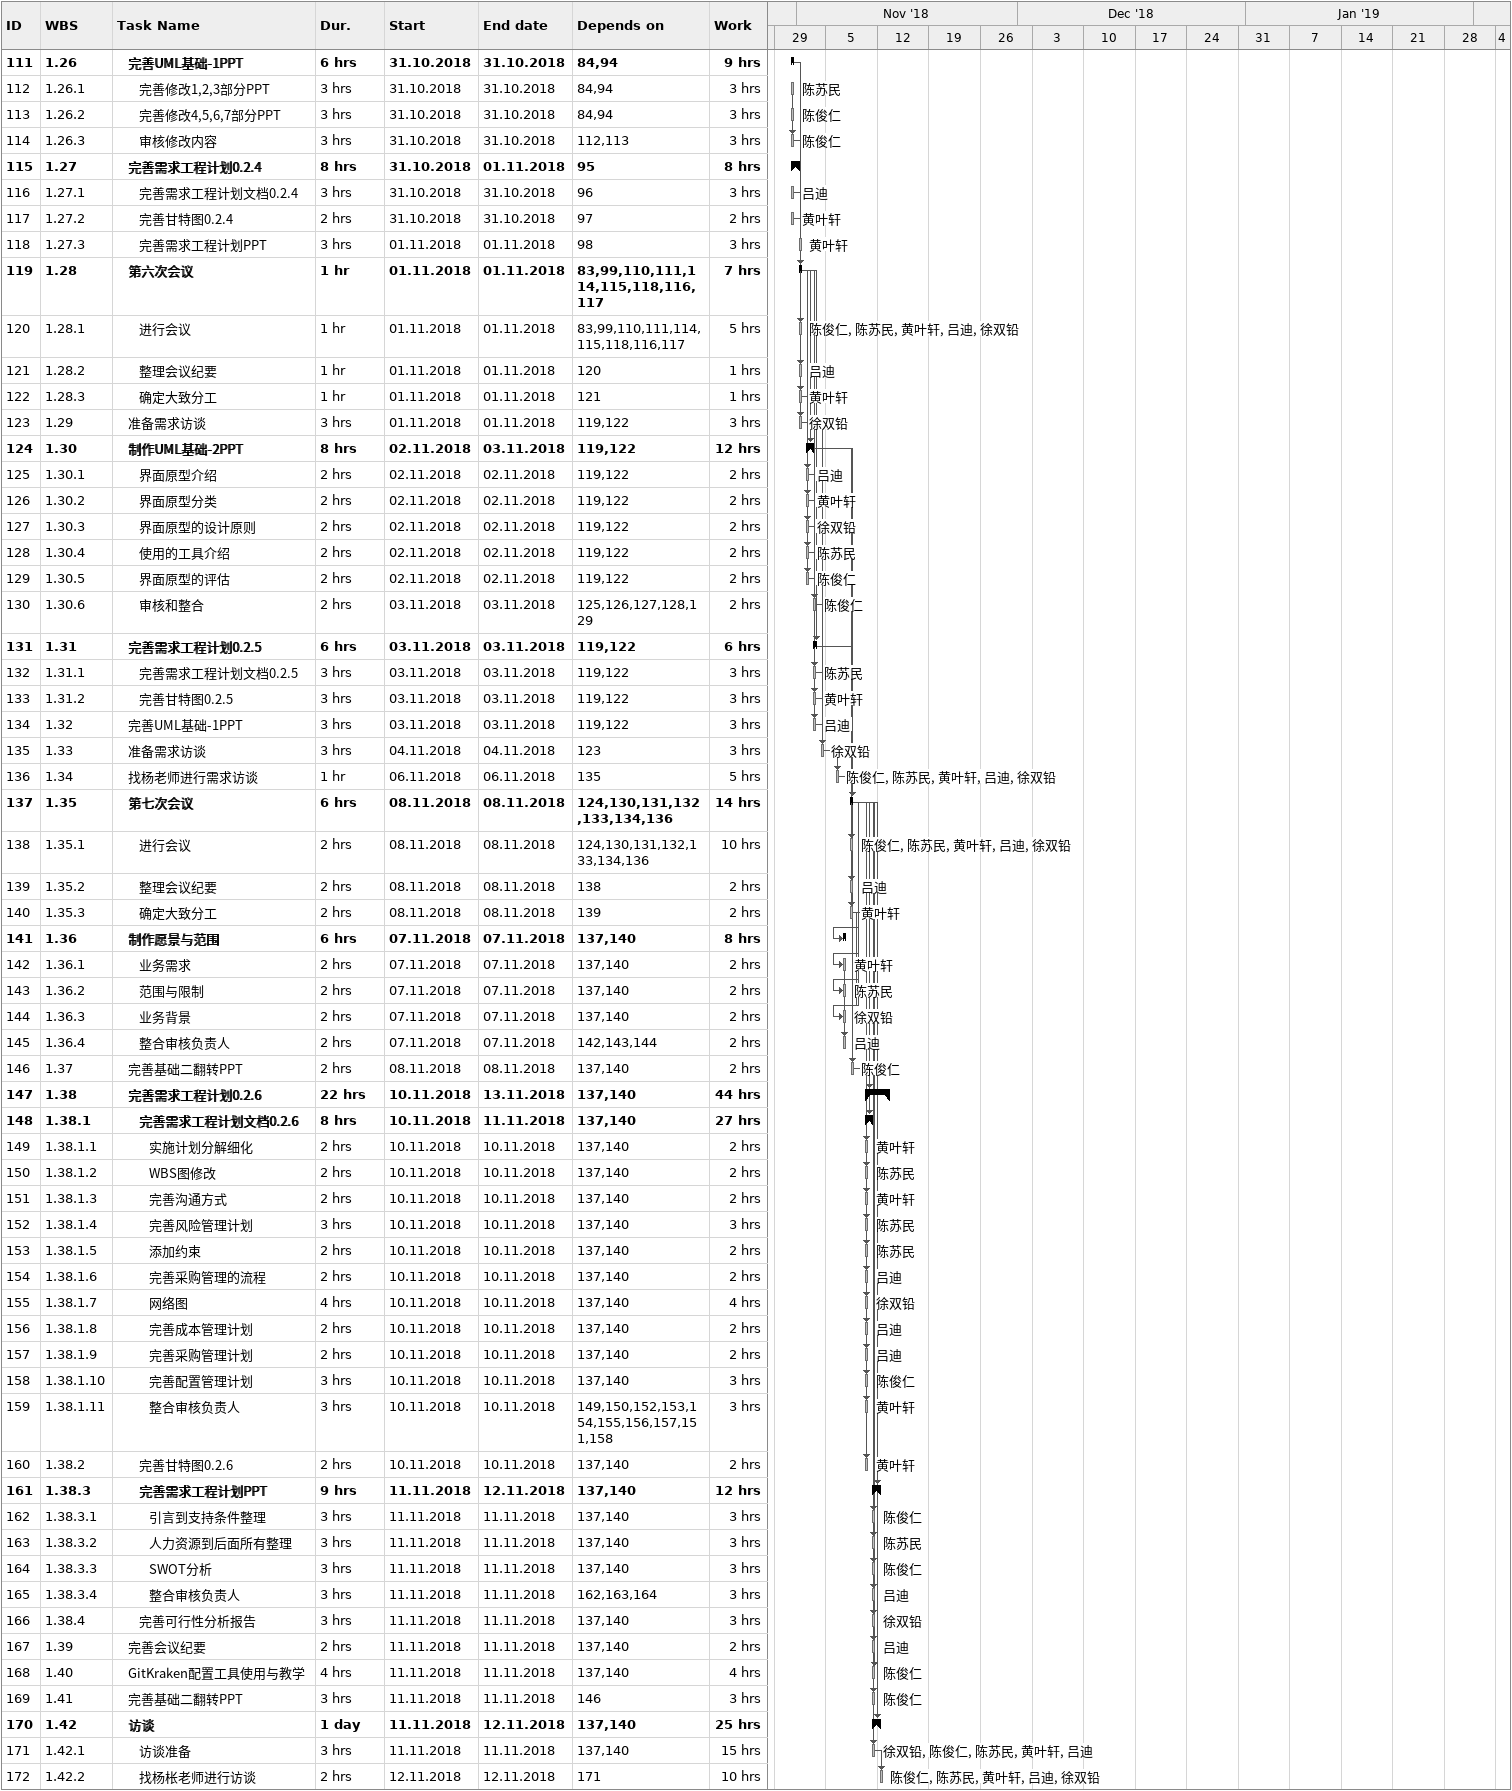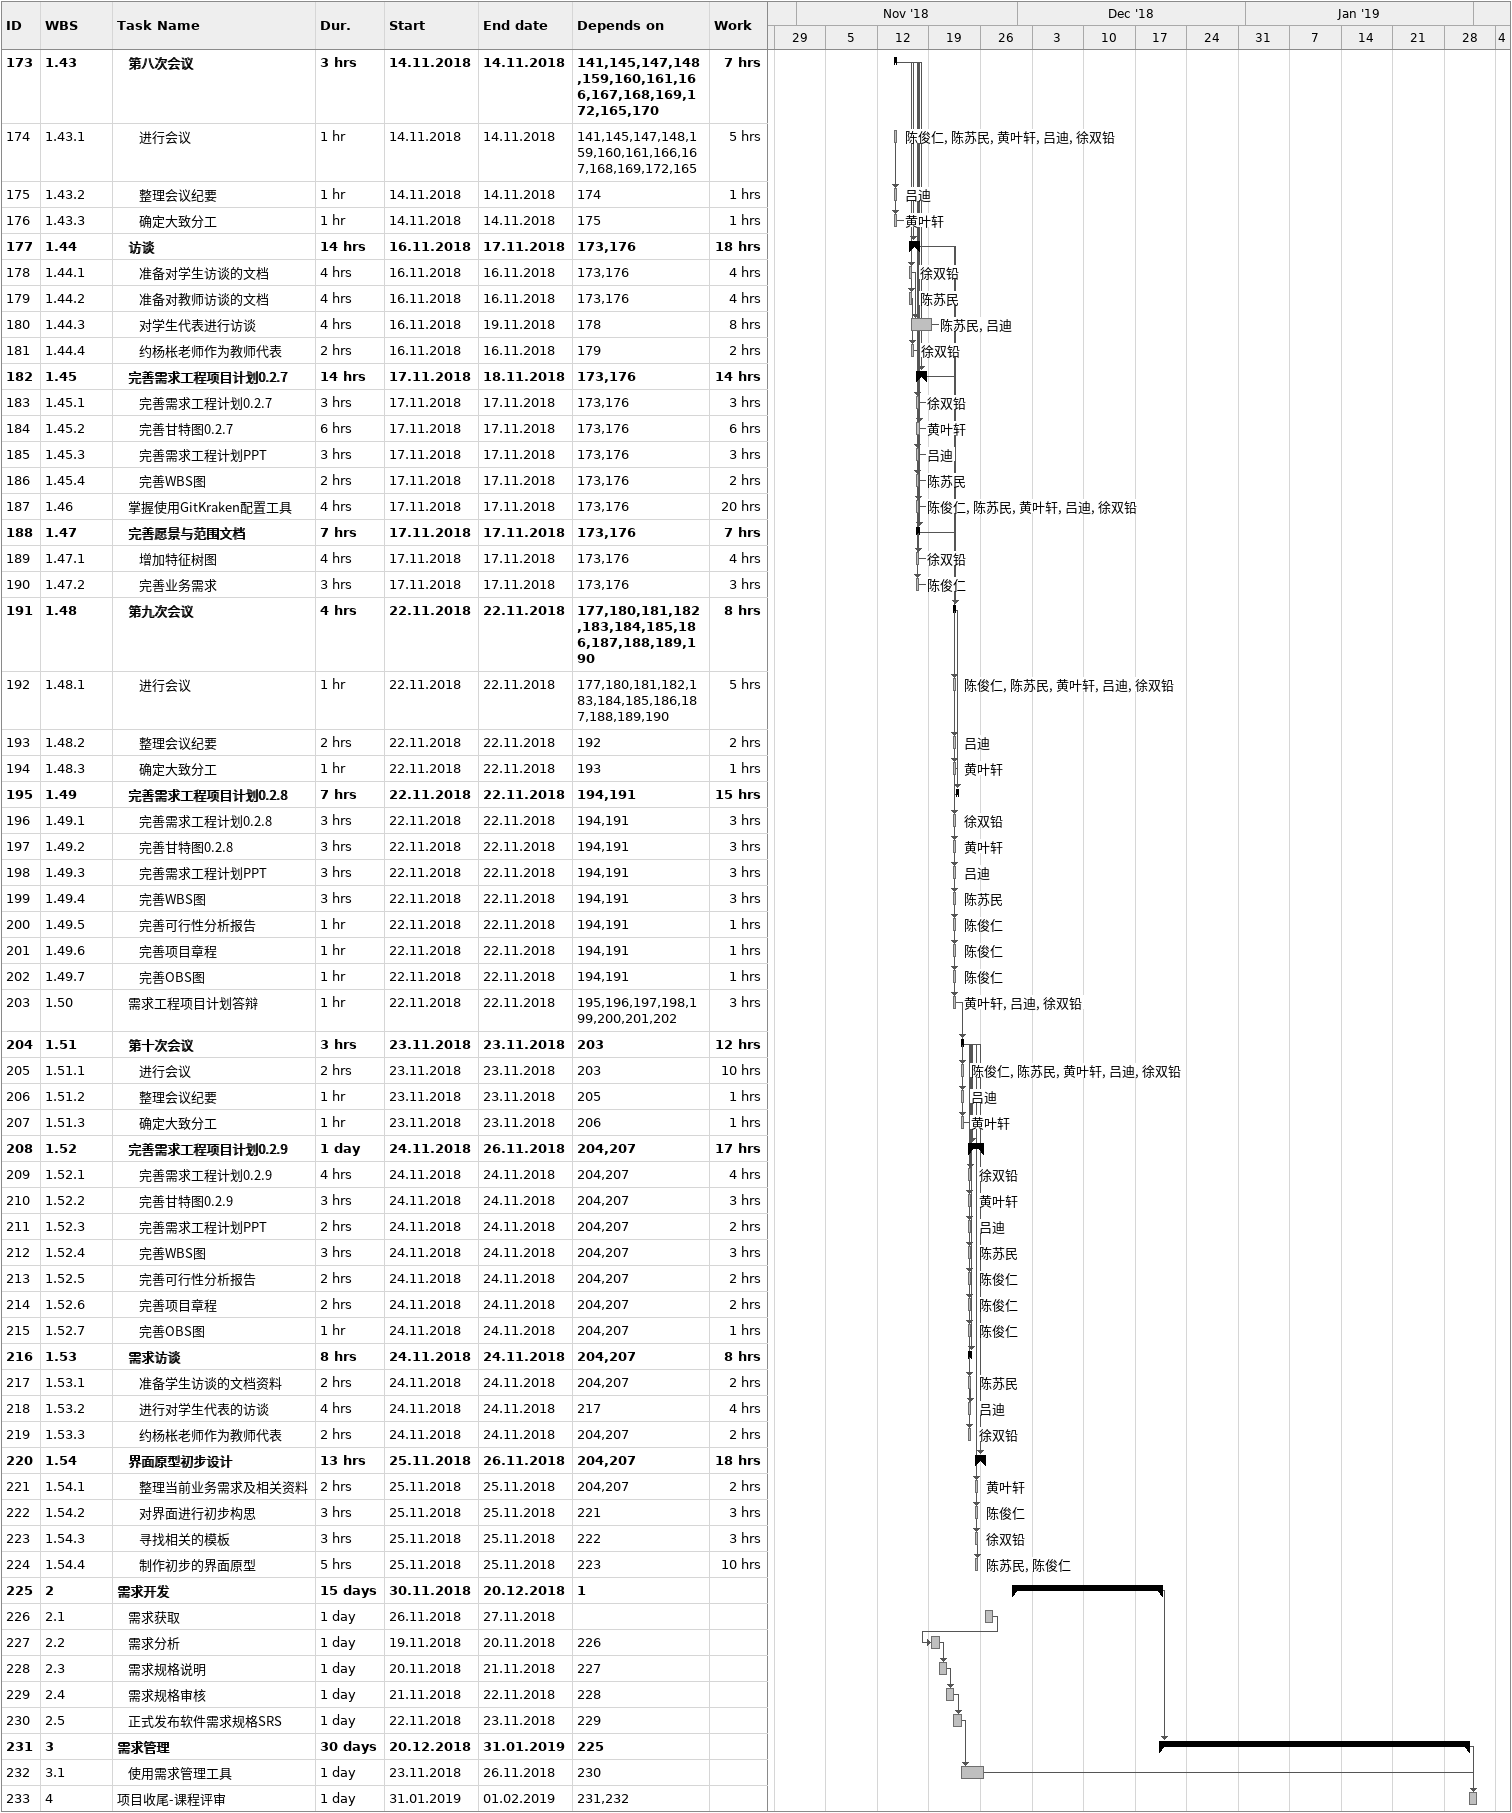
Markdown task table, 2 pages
| ID | WBS | Task | Duration | Start | Finish | Predecessors | Resources | Work (h) |
|---|---|---|---|---|---|---|---|---|
| 111 | 1.26 | **完善UML基础-1PPT** | 6h | 2018-10-31 | 2018-10-31 | 84, 94 |  | 9 |
| 112 | 1.26.1 | 完善修改1,2,3部分PPT | 3h | 2018-10-31 | 2018-10-31 | 84, 94 | 陈苏民 | 3 |
| 113 | 1.26.2 | 完善修改4,5,6,7部分PPT | 3h | 2018-10-31 | 2018-10-31 | 84, 94 | 陈俊仁 | 3 |
| 114 | 1.26.3 | 审核修改内容 | 3h | 2018-10-31 | 2018-10-31 | 112, 113 | 陈俊仁 | 3 |
| 115 | 1.27 | **完善需求工程计划0.2.4** | 8h | 2018-10-31 | 2018-11-01 | 95 |  | 8 |
| 116 | 1.27.1 | 完善需求工程计划文档0.2.4 | 3h | 2018-10-31 | 2018-10-31 | 96 | 吕迪 | 3 |
| 117 | 1.27.2 | 完善甘特图0.2.4 | 2h | 2018-10-31 | 2018-10-31 | 97 | 黄叶轩 | 2 |
| 118 | 1.27.3 | 完善需求工程计划PPT | 3h | 2018-11-01 | 2018-11-01 | 98 | 黄叶轩 | 3 |
| 119 | 1.28 | **第六次会议** | 1h | 2018-11-01 | 2018-11-01 | 83, 99, 110, 111, 114, 115, 118, 116, 117 |  | 7 |
| 120 | 1.28.1 | 进行会议 | 1h | 2018-11-01 | 2018-11-01 | 83, 99, 110, 111, 114, 115, 118, 116, 117 | 陈俊仁, 陈苏民, 黄叶轩, 吕迪, 徐双铅 | 5 |
| 121 | 1.28.2 | 整理会议纪要 | 1h | 2018-11-01 | 2018-11-01 | 120 | 吕迪 | 1 |
| 122 | 1.28.3 | 确定大致分工 | 1h | 2018-11-01 | 2018-11-01 | 121 | 黄叶轩 | 1 |
| 123 | 1.29 | 准备需求访谈 | 3h | 2018-11-01 | 2018-11-01 | 119, 122 | 徐双铅 | 3 |
| 124 | 1.30 | **制作UML基础-2PPT** | 8h | 2018-11-02 | 2018-11-03 | 119, 122 |  | 12 |
| 125 | 1.30.1 | 界面原型介绍 | 2h | 2018-11-02 | 2018-11-02 | 119, 122 | 吕迪 | 2 |
| 126 | 1.30.2 | 界面原型分类 | 2h | 2018-11-02 | 2018-11-02 | 119, 122 | 黄叶轩 | 2 |
| 127 | 1.30.3 | 界面原型的设计原则 | 2h | 2018-11-02 | 2018-11-02 | 119, 122 | 徐双铅 | 2 |
| 128 | 1.30.4 | 使用的工具介绍 | 2h | 2018-11-02 | 2018-11-02 | 119, 122 | 陈苏民 | 2 |
| 129 | 1.30.5 | 界面原型的评估 | 2h | 2018-11-02 | 2018-11-02 | 119, 122 | 陈俊仁 | 2 |
| 130 | 1.30.6 | 审核和整合 | 2h | 2018-11-03 | 2018-11-03 | 125, 126, 127, 128, 129 | 陈俊仁 | 2 |
| 131 | 1.31 | **完善需求工程计划0.2.5** | 6h | 2018-11-03 | 2018-11-03 | 119, 122 |  | 6 |
| 132 | 1.31.1 | 完善需求工程计划文档0.2.5 | 3h | 2018-11-03 | 2018-11-03 | 119, 122 | 陈苏民 | 3 |
| 133 | 1.31.2 | 完善甘特图0.2.5 | 3h | 2018-11-03 | 2018-11-03 | 119, 122 | 黄叶轩 | 3 |
| 134 | 1.32 | 完善UML基础-1PPT | 3h | 2018-11-03 | 2018-11-03 | 119, 122 | 吕迪 | 3 |
| 135 | 1.33 | 准备需求访谈 | 3h | 2018-11-04 | 2018-11-04 | 123 | 徐双铅 | 3 |
| 136 | 1.34 | 找杨老师进行需求访谈 | 1h | 2018-11-06 | 2018-11-06 | 135 | 陈俊仁, 陈苏民, 黄叶轩, 吕迪, 徐双铅 | 5 |
| 137 | 1.35 | **第七次会议** | 6h | 2018-11-08 | 2018-11-08 | 124, 130, 131, 132, 133, 134, 136 |  | 14 |
| 138 | 1.35.1 | 进行会议 | 2h | 2018-11-08 | 2018-11-08 | 124, 130, 131, 132, 133, 134, 136 | 陈俊仁, 陈苏民, 黄叶轩, 吕迪, 徐双铅 | 10 |
| 139 | 1.35.2 | 整理会议纪要 | 2h | 2018-11-08 | 2018-11-08 | 138 | 吕迪 | 2 |
| 140 | 1.35.3 | 确定大致分工 | 2h | 2018-11-08 | 2018-11-08 | 139 | 黄叶轩 | 2 |
| 141 | 1.36 | **制作愿景与范围** | 6h | 2018-11-07 | 2018-11-07 | 137, 140 |  | 8 |
| 142 | 1.36.1 | 业务需求 | 2h | 2018-11-07 | 2018-11-07 | 137, 140 | 黄叶轩 | 2 |
| 143 | 1.36.2 | 范围与限制 | 2h | 2018-11-07 | 2018-11-07 | 137, 140 | 陈苏民 | 2 |
| 144 | 1.36.3 | 业务背景 | 2h | 2018-11-07 | 2018-11-07 | 137, 140 | 徐双铅 | 2 |
| 145 | 1.36.4 | 整合审核负责人 | 2h | 2018-11-07 | 2018-11-07 | 142, 143, 144 | 吕迪 | 2 |
| 146 | 1.37 | 完善基础二翻转PPT | 2h | 2018-11-08 | 2018-11-08 | 137, 140 | 陈俊仁 | 2 |
| 147 | 1.38 | **完善需求工程计划0.2.6** | 22h | 2018-11-10 | 2018-11-13 | 137, 140 |  | 44 |
| 148 | 1.38.1 | **完善需求工程计划文档0.2.6** | 8h | 2018-11-10 | 2018-11-11 | 137, 140 |  | 27 |
| 149 | 1.38.1.1 | 实施计划分解细化 | 2h | 2018-11-10 | 2018-11-10 | 137, 140 | 黄叶轩 | 2 |
| 150 | 1.38.1.2 | WBS图修改 | 2h | 2018-11-10 | 2018-11-10 | 137, 140 | 陈苏民 | 2 |
| 151 | 1.38.1.3 | 完善沟通方式 | 2h | 2018-11-10 | 2018-11-10 | 137, 140 | 黄叶轩 | 2 |
| 152 | 1.38.1.4 | 完善风险管理计划 | 3h | 2018-11-10 | 2018-11-10 | 137, 140 | 陈苏民 | 3 |
| 153 | 1.38.1.5 | 添加约束 | 2h | 2018-11-10 | 2018-11-10 | 137, 140 | 陈苏民 | 2 |
| 154 | 1.38.1.6 | 完善采购管理的流程 | 2h | 2018-11-10 | 2018-11-10 | 137, 140 | 吕迪 | 2 |
| 155 | 1.38.1.7 | 网络图 | 4h | 2018-11-10 | 2018-11-10 | 137, 140 | 徐双铅 | 4 |
| 156 | 1.38.1.8 | 完善成本管理计划 | 2h | 2018-11-10 | 2018-11-10 | 137, 140 | 吕迪 | 2 |
| 157 | 1.38.1.9 | 完善采购管理计划 | 2h | 2018-11-10 | 2018-11-10 | 137, 140 | 吕迪 | 2 |
| 158 | 1.38.1.10 | 完善配置管理计划 | 3h | 2018-11-10 | 2018-11-10 | 137, 140 | 陈俊仁 | 3 |
| 159 | 1.38.1.11 | 整合审核负责人 | 3h | 2018-11-10 | 2018-11-10 | 149, 150, 152, 153, 154, 155, 156, 157, 151, 158 | 黄叶轩 | 3 |
| 160 | 1.38.2 | 完善甘特图0.2.6 | 2h | 2018-11-10 | 2018-11-10 | 137, 140 | 黄叶轩 | 2 |
| 161 | 1.38.3 | **完善需求工程计划PPT** | 9h | 2018-11-11 | 2018-11-12 | 137, 140 |  | 12 |
| 162 | 1.38.3.1 | 引言到支持条件整理 | 3h | 2018-11-11 | 2018-11-11 | 137, 140 | 陈俊仁 | 3 |
| 163 | 1.38.3.2 | 人力资源到后面所有整理 | 3h | 2018-11-11 | 2018-11-11 | 137, 140 | 陈苏民 | 3 |
| 164 | 1.38.3.3 | SWOT分析 | 3h | 2018-11-11 | 2018-11-11 | 137, 140 | 陈俊仁 | 3 |
| 165 | 1.38.3.4 | 整合审核负责人 | 3h | 2018-11-11 | 2018-11-11 | 162, 163, 164 | 吕迪 | 3 |
| 166 | 1.38.4 | 完善可行性分析报告 | 3h | 2018-11-11 | 2018-11-11 | 137, 140 | 徐双铅 | 3 |
| 167 | 1.39 | 完善会议纪要 | 2h | 2018-11-11 | 2018-11-11 | 137, 140 | 吕迪 | 2 |
| 168 | 1.40 | GitKraken配置工具使用与教学 | 4h | 2018-11-11 | 2018-11-11 | 137, 140 | 陈俊仁 | 4 |
| 169 | 1.41 | 完善基础二翻转PPT | 3h | 2018-11-11 | 2018-11-11 | 146 | 陈俊仁 | 3 |
| 170 | 1.42 | **访谈** | 1d | 2018-11-11 | 2018-11-12 | 137, 140 |  | 25 |
| 171 | 1.42.1 | 访谈准备 | 3h | 2018-11-11 | 2018-11-11 | 137, 140 | 徐双铅, 陈俊仁, 陈苏民, 黄叶轩, 吕迪 | 15 |
| 172 | 1.42.2 | 找杨枨老师进行访谈 | 2h | 2018-11-12 | 2018-11-12 | 171 | 陈俊仁, 陈苏民, 黄叶轩, 吕迪, 徐双铅 | 10 |
| 173 | 1.43 | **第八次会议** | 3h | 2018-11-14 | 2018-11-14 | 141, 145, 147, 148, 159, 160, 161, 166, 167, 168, 169, 172, 165, 170 |  | 7 |
| 174 | 1.43.1 | 进行会议 | 1h | 2018-11-14 | 2018-11-14 | 141, 145, 147, 148, 159, 160, 161, 166, 167, 168, 169, 172, 165 | 陈俊仁, 陈苏民, 黄叶轩, 吕迪, 徐双铅 | 5 |
| 175 | 1.43.2 | 整理会议纪要 | 1h | 2018-11-14 | 2018-11-14 | 174 | 吕迪 | 1 |
| 176 | 1.43.3 | 确定大致分工 | 1h | 2018-11-14 | 2018-11-14 | 175 | 黄叶轩 | 1 |
| 177 | 1.44 | **访谈** | 14h | 2018-11-16 | 2018-11-17 | 173, 176 |  | 18 |
| 178 | 1.44.1 | 准备对学生访谈的文档 | 4h | 2018-11-16 | 2018-11-16 | 173, 176 | 徐双铅 | 4 |
| 179 | 1.44.2 | 准备对教师访谈的文档 | 4h | 2018-11-16 | 2018-11-16 | 173, 176 | 陈苏民 | 4 |
| 180 | 1.44.3 | 对学生代表进行访谈 | 4h | 2018-11-16 | 2018-11-19 | 178 | 陈苏民, 吕迪 | 8 |
| 181 | 1.44.4 | 约杨枨老师作为教师代表 | 2h | 2018-11-16 | 2018-11-16 | 179 | 徐双铅 | 2 |
| 182 | 1.45 | **完善需求工程项目计划0.2.7** | 14h | 2018-11-17 | 2018-11-18 | 173, 176 |  | 14 |
| 183 | 1.45.1 | 完善需求工程计划0.2.7 | 3h | 2018-11-17 | 2018-11-17 | 173, 176 | 徐双铅 | 3 |
| 184 | 1.45.2 | 完善甘特图0.2.7 | 6h | 2018-11-17 | 2018-11-17 | 173, 176 | 黄叶轩 | 6 |
| 185 | 1.45.3 | 完善需求工程计划PPT | 3h | 2018-11-17 | 2018-11-17 | 173, 176 | 吕迪 | 3 |
| 186 | 1.45.4 | 完善WBS图 | 2h | 2018-11-17 | 2018-11-17 | 173, 176 | 陈苏民 | 2 |
| 187 | 1.46 | 掌握使用GitKraken配置工具 | 4h | 2018-11-17 | 2018-11-17 | 173, 176 | 陈俊仁, 陈苏民, 黄叶轩, 吕迪, 徐双铅 | 20 |
| 188 | 1.47 | **完善愿景与范围文档** | 7h | 2018-11-17 | 2018-11-17 | 173, 176 |  | 7 |
| 189 | 1.47.1 | 增加特征树图 | 4h | 2018-11-17 | 2018-11-17 | 173, 176 | 徐双铅 | 4 |
| 190 | 1.47.2 | 完善业务需求 | 3h | 2018-11-17 | 2018-11-17 | 173, 176 | 陈俊仁 | 3 |
| 191 | 1.48 | **第九次会议** | 4h | 2018-11-22 | 2018-11-22 | 177, 180, 181, 182, 183, 184, 185, 186, 187, 188, 189, 190 |  | 8 |
| 192 | 1.48.1 | 进行会议 | 1h | 2018-11-22 | 2018-11-22 | 177, 180, 181, 182, 183, 184, 185, 186, 187, 188, 189, 190 | 陈俊仁, 陈苏民, 黄叶轩, 吕迪, 徐双铅 | 5 |
| 193 | 1.48.2 | 整理会议纪要 | 2h | 2018-11-22 | 2018-11-22 | 192 | 吕迪 | 2 |
| 194 | 1.48.3 | 确定大致分工 | 1h | 2018-11-22 | 2018-11-22 | 193 | 黄叶轩 | 1 |
| 195 | 1.49 | **完善需求工程项目计划0.2.8** | 7h | 2018-11-22 | 2018-11-22 | 194, 191 |  | 15 |
| 196 | 1.49.1 | 完善需求工程计划0.2.8 | 3h | 2018-11-22 | 2018-11-22 | 194, 191 | 徐双铅 | 3 |
| 197 | 1.49.2 | 完善甘特图0.2.8 | 3h | 2018-11-22 | 2018-11-22 | 194, 191 | 黄叶轩 | 3 |
| 198 | 1.49.3 | 完善需求工程计划PPT | 3h | 2018-11-22 | 2018-11-22 | 194, 191 | 吕迪 | 3 |
| 199 | 1.49.4 | 完善WBS图 | 3h | 2018-11-22 | 2018-11-22 | 194, 191 | 陈苏民 | 3 |
| 200 | 1.49.5 | 完善可行性分析报告 | 1h | 2018-11-22 | 2018-11-22 | 194, 191 | 陈俊仁 | 1 |
| 201 | 1.49.6 | 完善项目章程 | 1h | 2018-11-22 | 2018-11-22 | 194, 191 | 陈俊仁 | 1 |
| 202 | 1.49.7 | 完善OBS图 | 1h | 2018-11-22 | 2018-11-22 | 194, 191 | 陈俊仁 | 1 |
| 203 | 1.50 | 需求工程项目计划答辩 | 1h | 2018-11-22 | 2018-11-22 | 195, 196, 197, 198, 199, 200, 201, 202 | 黄叶轩, 吕迪, 徐双铅 | 3 |
| 204 | 1.51 | **第十次会议** | 3h | 2018-11-23 | 2018-11-23 | 203 |  | 12 |
| 205 | 1.51.1 | 进行会议 | 2h | 2018-11-23 | 2018-11-23 | 203 | 陈俊仁, 陈苏民, 黄叶轩, 吕迪, 徐双铅 | 10 |
| 206 | 1.51.2 | 整理会议纪要 | 1h | 2018-11-23 | 2018-11-23 | 205 | 吕迪 | 1 |
| 207 | 1.51.3 | 确定大致分工 | 1h | 2018-11-23 | 2018-11-23 | 206 | 黄叶轩 | 1 |
| 208 | 1.52 | **完善需求工程项目计划0.2.9** | 1d | 2018-11-24 | 2018-11-26 | 204, 207 |  | 17 |
| 209 | 1.52.1 | 完善需求工程计划0.2.9 | 4h | 2018-11-24 | 2018-11-24 | 204, 207 | 徐双铅 | 4 |
| 210 | 1.52.2 | 完善甘特图0.2.9 | 3h | 2018-11-24 | 2018-11-24 | 204, 207 | 黄叶轩 | 3 |
| 211 | 1.52.3 | 完善需求工程计划PPT | 2h | 2018-11-24 | 2018-11-24 | 204, 207 | 吕迪 | 2 |
| 212 | 1.52.4 | 完善WBS图 | 3h | 2018-11-24 | 2018-11-24 | 204, 207 | 陈苏民 | 3 |
| 213 | 1.52.5 | 完善可行性分析报告 | 2h | 2018-11-24 | 2018-11-24 | 204, 207 | 陈俊仁 | 2 |
| 214 | 1.52.6 | 完善项目章程 | 2h | 2018-11-24 | 2018-11-24 | 204, 207 | 陈俊仁 | 2 |
| 215 | 1.52.7 | 完善OBS图 | 1h | 2018-11-24 | 2018-11-24 | 204, 207 | 陈俊仁 | 1 |
| 216 | 1.53 | **需求访谈** | 8h | 2018-11-24 | 2018-11-24 | 204, 207 |  | 8 |
| 217 | 1.53.1 | 准备学生访谈的文档资料 | 2h | 2018-11-24 | 2018-11-24 | 204, 207 | 陈苏民 | 2 |
| 218 | 1.53.2 | 进行对学生代表的访谈 | 4h | 2018-11-24 | 2018-11-24 | 217 | 吕迪 | 4 |
| 219 | 1.53.3 | 约杨枨老师作为教师代表 | 2h | 2018-11-24 | 2018-11-24 | 204, 207 | 徐双铅 | 2 |
| 220 | 1.54 | **界面原型初步设计** | 13h | 2018-11-25 | 2018-11-26 | 204, 207 |  | 18 |
| 221 | 1.54.1 | 整理当前业务需求及相关资料 | 2h | 2018-11-25 | 2018-11-25 | 204, 207 | 黄叶轩 | 2 |
| 222 | 1.54.2 | 对界面进行初步构思 | 3h | 2018-11-25 | 2018-11-25 | 221 | 陈俊仁 | 3 |
| 223 | 1.54.3 | 寻找相关的模板 | 3h | 2018-11-25 | 2018-11-25 | 222 | 徐双铅 | 3 |
| 224 | 1.54.4 | 制作初步的界面原型 | 5h | 2018-11-25 | 2018-11-25 | 223 | 陈苏民, 陈俊仁 | 10 |
| 225 | 2 | **需求开发** | 15d | 2018-11-30 | 2018-12-20 | 1 |  |  |
| 226 | 2.1 | 需求获取 | 1d | 2018-11-26 | 2018-11-27 |  |  |  |
| 227 | 2.2 | 需求分析 | 1d | 2018-11-19 | 2018-11-20 | 226 |  |  |
| 228 | 2.3 | 需求规格说明 | 1d | 2018-11-20 | 2018-11-21 | 227 |  |  |
| 229 | 2.4 | 需求规格审核 | 1d | 2018-11-21 | 2018-11-22 | 228 |  |  |
| 230 | 2.5 | 正式发布软件需求规格SRS | 1d | 2018-11-22 | 2018-11-23 | 229 |  |  |
| 231 | 3 | **需求管理** | 30d | 2018-12-20 | 2019-01-31 | 225 |  |  |
| 232 | 3.1 | 使用需求管理工具 | 1d | 2018-11-23 | 2018-11-26 | 230 |  |  |
| 233 | 4 | 项目收尾-课程评审 | 1d | 2019-01-31 | 2019-02-01 | 231, 232 |  |  |
